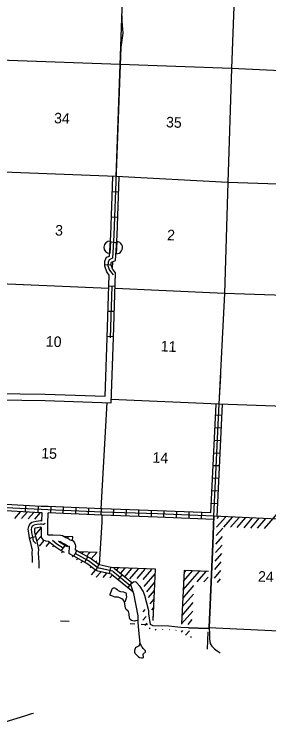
# Model space of a CAD drawing. Extents: x 291208 to 979635, y 15644499 to 16911232.
# Drawn here: x 808965 to 821030, y 16638059 to 16671962 of the extents above; entities that cross this region are included whole.
import ezdxf

# ---------------------------------------------------------------- set-up
doc = ezdxf.new("R2010")
doc.units = 0
for name, color, linetype in [('L10', 7, 'Continuous'), ('L11', 7, 'Continuous'), ('L13', 7, 'Continuous'), ('L14', 7, 'Continuous'), ('L18', 7, 'Continuous'), ('L36', 7, 'Continuous'), ('L4', 7, 'Continuous'), ('L8', 7, 'Continuous'), ('L9', 7, 'Continuous')]:
    doc.layers.add(name, color=color, linetype=linetype)

msp = doc.modelspace()

# ---------------------------------------------------------------- linework, layer by layer
at = {"layer": 'L10'}
for points in [[(808052, 16654022), (810433, 16653983), (813271, 16653887), (813365, 16656655)], [(808193, 16653720), (810425, 16653683), (813561, 16653577), (813664, 16656645)], [(810265, 16647982), (810279, 16648374)], [(810555, 16647335), (810560, 16647849), (810579, 16648364)], [(810445, 16647037), (810364, 16647061), (810254, 16647199), (810259, 16647676)], [(810555, 16647335), (810787, 16647332), (811149, 16647316), (811253, 16647296), (811412, 16647204), (811556, 16647133), (811606, 16647085), (811663, 16647072), (811750, 16647037), (811820, 16646955), (811854, 16646869), (811865, 16646802), (811854, 16646618)], [(809720, 16647005), (809788, 16646730), (809796, 16646688), (809806, 16646604), (809801, 16646507), (809796, 16646403), (809807, 16646270), (809820, 16646012)], [(810011, 16647076), (810082, 16646794), (810093, 16646734), (810107, 16646615), (810101, 16646492), (810097, 16646408), (810107, 16646290), (810122, 16645970), (810130, 16645744)], [(810445, 16647037), (810586, 16647034)], [(811069, 16647026), (811147, 16647011), (811270, 16646939), (811383, 16646884), (811421, 16646847), (811482, 16646806), (811564, 16646787), (811544, 16646448)]]:
    msp.add_lwpolyline(points, dxfattribs=at)
at = {"layer": 'L11'}
for p, q in [((811347, 16646839), (811475, 16646772)), ((811208, 16646573), (811336, 16646506))]:
    msp.add_line(p, q, dxfattribs=at)
at = {"layer": 'L13'}
for p, q in [((813619, 16660249), (813607, 16659946)), ((813360, 16653583), (813064, 16648557)), ((818667, 16653511), (813566, 16653740)), ((811563, 16643233), (811162, 16643248)), ((814683, 16643097), (814455, 16643108)), ((815283, 16643068), (814986, 16643083)), ((822177, 16642743), (818185, 16642929))]:
    msp.add_line(p, q, dxfattribs=at)
for points in [[(813792, 16664280), (814170, 16674876)], [(819454, 16674454), (819268, 16669392), (819086, 16664003), (818926, 16658755), (818667, 16653511)], [(813981, 16669588), (808695, 16669776), (803565, 16669925)], [(829771, 16668969), (824556, 16669146), (819268, 16669392), (813981, 16669588)], [(813792, 16664283), (808459, 16664497), (803590, 16664678)], [(871474, 16662067), (866649, 16662231), (861334, 16662453), (856121, 16662688), (850754, 16662854), (845499, 16663115), (840114, 16663240), (834849, 16663443), (829561, 16663690), (824327, 16663825), (819086, 16664003), (813792, 16664282)], [(813444, 16658992), (808272, 16659200), (803121, 16659416)], [(826782, 16658468), (824142, 16658578), (818926, 16658755), (813744, 16658979)], [(829214, 16653103), (823974, 16653322), (818667, 16653511)], [(813013, 16645899), (813039, 16646428), (813128, 16647928), (813128, 16648254)], [(818137, 16642733), (818109, 16641915)]]:
    msp.add_lwpolyline(points, dxfattribs=at)
at = {"layer": 'L18'}
for p, q in [((813520, 16661226), (813493, 16660646)), ((813820, 16661212), (813793, 16660632))]:
    msp.add_line(p, q, dxfattribs=at)
for centre, start, end in [((813507, 16660936), 87.3305, 267.3305), ((813806, 16660922), 267.3305, 87.3305)]:
    msp.add_arc(centre, 290, start, end, dxfattribs=at)
at = {"layer": 'L36'}
for p, q in [((808983, 16648106), (809259, 16648423)), ((809304, 16648093), (809577, 16648408)), ((809624, 16648081), (809895, 16648392)), ((809945, 16648068), (810213, 16648377)), ((820823, 16647626), (821661, 16648590)), ((810209, 16647992), (810268, 16648059)), ((818562, 16647693), (818989, 16648184)), ((818579, 16648094), (818671, 16648199)), ((818898, 16647698), (819308, 16648170)), ((819218, 16647686), (819626, 16648155)), ((819539, 16647674), (819945, 16648140)), ((819860, 16647662), (820263, 16648126)), ((820181, 16647650), (820582, 16648111)), ((820502, 16647638), (820900, 16648096)), ((809980, 16647346), (810258, 16647667)), ((818545, 16647292), (818855, 16647649)), ((810055, 16647053), (810255, 16647282)), ((810157, 16646789), (810388, 16647054)), ((811482, 16647169), (811538, 16647235)), ((811711, 16647052), (811727, 16647070)), ((818528, 16646891), (818837, 16647247)), ((810477, 16646775), (810654, 16646979)), ((810796, 16646761), (810847, 16646820)), ((811251, 16646904), (811278, 16646935)), ((811470, 16646775), (811495, 16646803)), ((818509, 16646489), (818819, 16646846)), ((811205, 16646470), (811268, 16646542)), ((811717, 16646296), (811749, 16646333)), ((812892, 16646485), (812033, 16646519)), ((812174, 16646441), (812228, 16646504)), ((812397, 16646317), (812551, 16646494)), ((812615, 16646187), (812874, 16646485)), ((818491, 16646087), (818801, 16646444)), ((811909, 16646137), (811972, 16646209)), ((812128, 16646007), (812196, 16646086)), ((812816, 16646036), (812873, 16646102)), ((818473, 16645685), (818783, 16646042)), ((812581, 16645766), (812618, 16645809)), ((812624, 16645435), (812821, 16645662)), ((813814, 16645661), (813907, 16645767)), ((814008, 16645503), (814224, 16645752)), ((814202, 16645345), (814542, 16645736)), ((814443, 16645240), (814860, 16645721)), ((814791, 16645260), (815178, 16645705)), ((815078, 16645209), (815495, 16645690)), ((818455, 16645284), (818765, 16645640)), ((812854, 16645318), (813079, 16645578)), ((813172, 16645303), (813359, 16645518)), ((813489, 16645287), (813617, 16645434)), ((815124, 16644881), (815648, 16645484)), ((816975, 16644724), (817741, 16645606)), ((816994, 16645128), (817422, 16645620)), ((817014, 16645531), (817103, 16645634)), ((817634, 16645101), (818061, 16645592)), ((817961, 16645096), (818156, 16645321)), ((815243, 16644637), (815632, 16645084)), ((818599, 16645068), (818747, 16645239)), ((815336, 16644362), (815616, 16644685)), ((816956, 16644321), (817486, 16644930)), ((815410, 16644067), (815601, 16644286)), ((816931, 16643912), (817466, 16644527)), ((816920, 16643517), (817447, 16644124)), ((815077, 16643684), (815170, 16643791)), ((815484, 16643771), (815579, 16643881)), ((816897, 16643111), (817426, 16643719)), ((815061, 16643284), (815213, 16643459)), ((815522, 16643434), (815560, 16643477)), ((817204, 16643082), (817408, 16643317)), ((815173, 16643032), (815269, 16643143)), ((815366, 16642874), (815412, 16642926)), ((815649, 16642817), (815691, 16642866)), ((816002, 16642843), (816015, 16642858)), ((816327, 16642835), (816336, 16642846)), ((816630, 16642803), (816642, 16642817)), ((816890, 16642721), (816952, 16642792)), ((817091, 16642572), (817271, 16642779)), ((817333, 16642469), (817369, 16642510))]:
    msp.add_line(p, q, dxfattribs=at)
for points in [[(811728, 16647046), (811735, 16647227), (811347, 16647242)], [(815550, 16643277), (815667, 16645696), (813529, 16645789)], [(818168, 16645587), (817019, 16645637), (816897, 16643095)]]:
    msp.add_lwpolyline(points, dxfattribs=at)
at = {"layer": 'L4'}
for points in [[(818434, 16648210), (818377, 16646884), (818199, 16642948), (818155, 16642891), (817233, 16642931)], [(829004, 16647162), (828828, 16647136), (828173, 16646809), (828062, 16646763), (828031, 16646822), (827638, 16647037), (827273, 16647318), (826747, 16647797), (826624, 16647868), (826459, 16647924), (825967, 16647942), (825742, 16647959), (823989, 16647981), (823577, 16647977), (822964, 16648036), (821119, 16648086), (818434, 16648210)], [(817233, 16642931), (816863, 16642946), (816288, 16643001), (815546, 16643020), (815431, 16643091), (815341, 16643595), (815338, 16643737), (815156, 16644463), (815071, 16644658), (814929, 16644880), (814728, 16645105), (814619, 16645084), (814481, 16644972)], [(814481, 16644972), (814616, 16644557), (814828, 16643497), (814825, 16643188), (814861, 16642803), (814913, 16642208)], [(813527, 16644450), (813512, 16644470), (813505, 16644496), (813508, 16644523), (813570, 16644676), (813613, 16644767), (813644, 16644806), (813675, 16644820), (813711, 16644822), (813758, 16644806), (813784, 16644789), (813838, 16644743), (813892, 16644698), (813958, 16644665), (814007, 16644650), (814140, 16644632), (814213, 16644606), (814249, 16644583), (814269, 16644552), (814276, 16644473), (814284, 16644394), (814277, 16644325), (814238, 16644229), (814222, 16644172), (814205, 16644140)], [(814826, 16643272), (814720, 16643254), (814670, 16643248), (814591, 16643250), (814521, 16643272), (814460, 16643317), (814437, 16643356), (814424, 16643398), (814405, 16643565), (814397, 16643635), (814381, 16643699), (814366, 16643721), (814277, 16643791), (814255, 16643819), (814240, 16643853), (814199, 16644152), (814186, 16644177), (814122, 16644256), (814066, 16644294), (813966, 16644349), (813888, 16644373), (813831, 16644374), (813751, 16644379), (813541, 16644449), (813528, 16644449)], [(818199, 16642948), (818217, 16642623), (818217, 16642409), (818259, 16642189), (818328, 16642059), (818456, 16641937), (818587, 16641836), (818728, 16641746)]]:
    msp.add_lwpolyline(points, dxfattribs=at)
msp.add_lwpolyline([(814913, 16642208), (814904, 16642153), (814896, 16642129), (814852, 16642066), (814811, 16642029), (814765, 16642005), (814720, 16641981), (814690, 16641946), (814675, 16641903), (814659, 16641859), (814659, 16641793), (814665, 16641771), (814689, 16641732), (814766, 16641642), (814834, 16641562), (814834, 16641562), (814901, 16641526), (814990, 16641509), (815049, 16641509), (815088, 16641517), (815095, 16641557), (815075, 16641660), (815089, 16641710), (815107, 16641728), (815164, 16641766), (815181, 16641784), (815188, 16641814), (815186, 16641837), (815172, 16641859), (815125, 16641906), (815078, 16641954), (815043, 16641996), (815021, 16642032), (814984, 16642100), (814948, 16642168)], close=True, dxfattribs=at)
at = {"layer": 'L8'}
for p, q in [((818810, 16652970), (818512, 16652984)), ((818782, 16652374), (818484, 16652389)), ((818754, 16651778), (818456, 16651793)), ((818725, 16651182), (818427, 16651197)), ((818697, 16650587), (818399, 16650601)), ((818668, 16649991), (818370, 16650005)), ((818640, 16649395), (818342, 16649409)), ((809499, 16648711), (809485, 16648413)), ((818611, 16648799), (818314, 16648813)), ((810095, 16648682), (810081, 16648384)), ((813128, 16648254), (810579, 16648364)), ((810691, 16648659), (810678, 16648361)), ((811287, 16648633), (811274, 16648335)), ((811883, 16648607), (811870, 16648309)), ((812479, 16648582), (812466, 16648284)), ((813078, 16648556), (813065, 16648258)), ((813670, 16648536), (813660, 16648237)), ((814266, 16648516), (814256, 16648217)), ((814862, 16648496), (814852, 16648197)), ((815458, 16648476), (815448, 16648178)), ((816055, 16648454), (816044, 16648156)), ((816652, 16648430), (816640, 16648132)), ((817248, 16648406), (817236, 16648108)), ((817844, 16648383), (817832, 16648085)), ((811782, 16646316), (811926, 16646577)), ((812304, 16646027), (812448, 16646288)), ((812840, 16645652), (812968, 16645922)), ((813636, 16645613), (812931, 16645763)), ((813703, 16645752), (812994, 16645903)), ((813483, 16645493), (813545, 16645784)), ((814078, 16645445), (813889, 16645214)), ((814540, 16645068), (814352, 16644837))]:
    msp.add_line(p, q, dxfattribs=at)
for points in [[(818434, 16648210), (818687, 16653522), (818753, 16654864)], [(818434, 16648210), (815757, 16648316), (813128, 16648404), (810560, 16648515), (810232, 16648526), (808556, 16648607), (808239, 16648619), (808124, 16648674), (808052, 16648751), (807999, 16648887), (807997, 16649931), (808014, 16651702), (808016, 16652838), (808047, 16653872)], [(818291, 16648366), (818537, 16653515)], [(818584, 16648203), (818837, 16653505)], [(818291, 16648366), (815762, 16648466), (813134, 16648554), (810565, 16648665), (810238, 16648676), (808562, 16648757), (808276, 16648768), (808215, 16648797), (808181, 16648833), (808149, 16648916), (808147, 16649931), (808164, 16651701), (808165, 16651908)], [(810279, 16648374), (810226, 16648376), (808550, 16648457), (808203, 16648470), (808034, 16648550), (807923, 16648670), (807849, 16648859), (807847, 16649932), (807861, 16651349)], [(818428, 16648060), (815751, 16648167), (813128, 16648254)], [(817233, 16642931), (818155, 16642891), (818199, 16642948), (818377, 16646884), (818434, 16648210)], [(811781, 16646315), (811544, 16646448)], [(813569, 16645473), (812923, 16645611), (812803, 16645671), (812402, 16645971), (811781, 16646315)], [(811927, 16646577), (811854, 16646618)], [(813636, 16645613), (812973, 16645754), (812883, 16645799), (812484, 16646097), (811854, 16646446)], [(812931, 16645763), (812484, 16646097), (811854, 16646446)], [(812994, 16645903), (812566, 16646224), (811926, 16646578)], [(813703, 16645752), (814541, 16645069)], [(813569, 16645473), (814588, 16644643)], [(813636, 16645613), (814446, 16644952)], [(778426, 16639230), (786333, 16638902), (791604, 16638692), (792404, 16638853), (794308, 16639056), (795815, 16638923), (796303, 16638779), (796967, 16638470), (798210, 16638405), (802180, 16638253), (806451, 16638081), (806471, 16638164), (806532, 16638237), (806625, 16638258), (807077, 16638066), (807478, 16638059), (808149, 16638367), (809468, 16638759), (809789, 16638872), (809882, 16638887)]]:
    msp.add_lwpolyline(points, dxfattribs=at)
at = {"layer": 'L9'}
for p, q in [((813915, 16663543), (813616, 16663554)), ((813872, 16662351), (813574, 16662361)), ((813821, 16661155), (813523, 16661173)), ((813556, 16660090), (813258, 16660101)), ((813746, 16659085), (813448, 16659095)), ((813706, 16657892), (813408, 16657902)), ((813665, 16656700), (813367, 16656710)), ((809680, 16647171), (809970, 16647242)), ((811360, 16646830), (811195, 16646582))]:
    msp.add_line(p, q, dxfattribs=at)
for points in [[(814067, 16671886), (814072, 16671634), (814119, 16671068)], [(814119, 16671068), (814011, 16670408), (813692, 16661507), (813627, 16660415), (813458, 16660346), (813412, 16660239), (813406, 16660064), (813481, 16659852), (813649, 16659630)], [(813465, 16659624), (813348, 16659780), (813255, 16660040), (813263, 16660272), (813344, 16660462), (813483, 16660518), (813543, 16661514), (813642, 16664289)], [(813769, 16659720), (813615, 16659924), (813557, 16660087), (813561, 16660206), (813571, 16660230), (813772, 16660312), (813842, 16661500), (813941, 16664275)], [(813365, 16656663), (813465, 16659624)], [(813664, 16656645), (813769, 16659720)], [(813597, 16659090), (813515, 16656658)], [(810265, 16647982), (810217, 16647993), (810005, 16647961), (809859, 16647930), (809801, 16647910), (809702, 16647832), (809633, 16647716), (809614, 16647596), (809634, 16647410), (809677, 16647181), (809720, 16647005)], [(810427, 16647867), (810387, 16647832), (810347, 16647816), (810311, 16647818), (810261, 16647829), (810212, 16647840), (810032, 16647813), (809899, 16647785), (809874, 16647777), (809817, 16647732), (809777, 16647664), (809765, 16647592), (809782, 16647432), (809824, 16647213), (809865, 16647040), (809981, 16646911)], [(810259, 16647676), (810206, 16647688), (810059, 16647666), (809945, 16647642), (809932, 16647631), (809920, 16647612), (809916, 16647588), (809931, 16647454), (809970, 16647244), (810011, 16647076)], [(810586, 16647034), (810897, 16646780), (811194, 16646581)], [(810773, 16647075), (810986, 16646900), (811278, 16646706)], [(811069, 16647026), (811361, 16646831)]]:
    msp.add_lwpolyline(points, dxfattribs=at)

# ---------------------------------------------------------------- texts
at = {"layer": 'L14'}
for s, p in [('34', (810843, 16666809)), ('35', (816153, 16666616)), ('3', (810892, 16661497)), ('2', (816203, 16661275)), ('10', (810452, 16656240)), ('11', (815901, 16656012)), ('15', (810235, 16650948)), ('14', (815510, 16650745)), ('24', (820514, 16645116))]:
    msp.add_text(s, height=500, rotation=357.5571, dxfattribs=at).set_placement(p)

doc.saveas('drawing.dxf')
